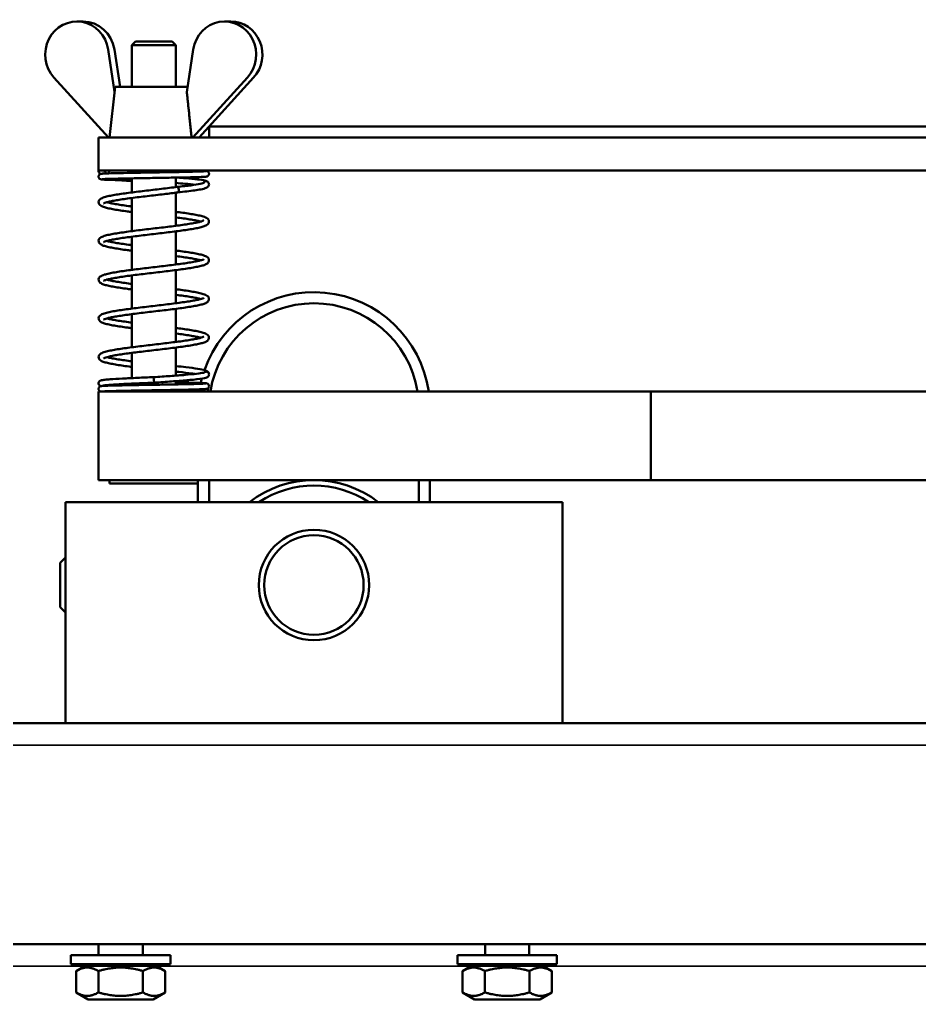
# Model space of a CAD drawing. Header units: millimetres. Extents: x -1328 to 2520, y -765 to 1782.
# Drawn here: x 1997.7 to 2079.2, y 1090.5 to 1179.1 of the extents above; entities that cross this region are included whole.
import ezdxf

# ---------------------------------------------------------------- set-up
doc = ezdxf.new("R2010")
doc.units = ezdxf.units.MM
doc.header["$LTSCALE"] = 6
doc.layers.add('Reference (ISO)', color=7, linetype='Continuous', lineweight=35)
doc.layers.add('Visible (ISO)', color=7, linetype='Continuous', lineweight=50)

msp = doc.modelspace()

# ---------------------------------------------------------------- linework, layer by layer
at = {"layer": 'Reference (ISO)'}
for p, q in [((1891.877, 1113.457), (2311.877, 1113.457)), ((1891.877, 1093.457), (2165.278, 1093.457))]:
    msp.add_line(p, q, dxfattribs=at)
at = {"layer": 'Visible (ISO)'}
for p, q in [((2003.474, 1178.957), (2002.91, 1178.957)), ((2016.28, 1178.957), (2016.844, 1178.957)), ((2008.227, 1177.157), (2007.877, 1176.807)), ((2011.877, 1176.807), (2007.877, 1176.807)), ((2007.877, 1173.057), (2007.877, 1176.807)), ((2008.227, 1177.157), (2011.527, 1177.157)), ((2011.527, 1177.157), (2011.877, 1176.807)), ((2011.877, 1173.057), (2011.877, 1176.807)), ((2006.325, 1172.58), (2005.739, 1176.429)), ((2006.303, 1176.429), (2006.816, 1173.057)), ((2012.864, 1172.574), (2013.451, 1176.429)), ((2000.835, 1173.888), (2005.775, 1168.457)), ((2018.355, 1173.888), (2013.415, 1168.457)), ((2013.979, 1168.457), (2018.918, 1173.888)), ((2006.377, 1173.057), (2005.877, 1168.457)), ((2012.937, 1173.057), (2006.377, 1173.057)), ((2014.877, 1168.457), (2014.877, 1169.444)), ((2014.888, 1169.457), (2160.691, 1169.457)), ((2004.877, 1168.457), (2160.691, 1168.457)), ((2004.877, 1165.457), (2004.877, 1168.457)), ((2004.877, 1165.457), (2160.691, 1165.457)), ((2007.877, 1165.259), (2007.877, 1165.457)), ((2011.877, 1165.329), (2011.877, 1165.457)), ((2007.877, 1163.486), (2007.877, 1164.761)), ((2011.877, 1163.97), (2011.877, 1164.831)), ((2011.877, 1160.467), (2011.877, 1163.466)), ((2007.877, 1159.982), (2007.877, 1162.981)), ((2011.877, 1156.963), (2011.877, 1159.962)), ((2007.877, 1156.478), (2007.877, 1159.478)), ((2011.877, 1153.459), (2011.877, 1156.459)), ((2007.877, 1152.974), (2007.877, 1155.974)), ((2011.877, 1149.955), (2011.877, 1152.955)), ((2007.877, 1149.471), (2007.877, 1152.47)), ((2011.877, 1146.909), (2011.877, 1149.451)), ((2007.877, 1146.683), (2007.877, 1148.966)), ((2009.877, 1146.52), (2009.848, 1146.769)), ((2009.906, 1146.272), (2009.877, 1146.52)), ((2007.877, 1146.045), (2007.877, 1146.184)), ((2011.877, 1146.114), (2011.877, 1146.408)), ((2004.877, 1145.457), (2054.877, 1145.457)), ((2004.877, 1137.457), (2004.877, 1145.457)), ((2007.877, 1145.457), (2007.877, 1145.547)), ((2009.862, 1145.457), (2009.848, 1145.576)), ((2011.877, 1145.611), (2011.877, 1145.617)), ((2054.877, 1145.457), (2120.5, 1145.457)), ((2054.877, 1137.457), (2054.877, 1145.457)), ((2004.877, 1137.457), (2054.877, 1137.457)), ((2005.877, 1137.157), (2005.877, 1137.457)), ((2013.877, 1137.157), (2005.877, 1137.157)), ((2013.877, 1137.157), (2013.877, 1137.457)), ((2013.877, 1137.157), (2013.877, 1135.457)), ((2014.877, 1135.457), (2014.877, 1137.457)), ((2033.877, 1137.457), (2033.877, 1135.457)), ((2034.877, 1135.457), (2034.877, 1137.457)), ((2119.5, 1137.457), (2054.877, 1137.457)), ((2001.877, 1135.457), (2046.877, 1135.457)), ((2001.877, 1115.457), (2001.877, 1135.457)), ((2046.877, 1135.457), (2046.877, 1115.457)), ((2001.386, 1129.966), (2001.877, 1130.457)), ((2001.386, 1125.947), (2001.386, 1129.966)), ((2001.386, 1125.947), (2001.877, 1125.457)), ((1891.877, 1115.457), (2171.956, 1115.457)), ((1891.877, 1095.457), (2165.278, 1095.457)), ((2004.877, 1095.457), (2004.877, 1094.457)), ((2008.877, 1095.457), (2008.877, 1094.457)), ((2039.877, 1095.457), (2039.877, 1094.457)), ((2043.877, 1095.457), (2043.877, 1094.457)), ((2002.377, 1094.457), (2011.377, 1094.457)), ((2002.377, 1093.657), (2002.377, 1094.457)), ((2011.377, 1093.657), (2011.377, 1094.457)), ((2037.377, 1094.457), (2046.377, 1094.457)), ((2037.377, 1093.657), (2037.377, 1094.457)), ((2046.377, 1093.657), (2046.377, 1094.457)), ((2002.377, 1093.657), (2011.377, 1093.657)), ((2003.927, 1093.657), (2002.835, 1093.027)), ((2009.827, 1093.657), (2010.918, 1093.027)), ((2037.377, 1093.657), (2046.377, 1093.657)), ((2038.927, 1093.657), (2037.835, 1093.027)), ((2044.827, 1093.657), (2045.918, 1093.027)), ((2002.835, 1093.027), (2002.835, 1091.087)), ((2004.856, 1093.027), (2004.856, 1091.087)), ((2008.898, 1093.027), (2008.898, 1091.087)), ((2010.918, 1093.027), (2010.918, 1091.087)), ((2037.835, 1093.027), (2037.835, 1091.087)), ((2039.856, 1093.027), (2039.856, 1091.087)), ((2043.898, 1093.027), (2043.898, 1091.087)), ((2045.918, 1093.027), (2045.918, 1091.087)), ((2003.927, 1090.457), (2002.835, 1091.087)), ((2009.827, 1090.457), (2010.918, 1091.087)), ((2038.927, 1090.457), (2037.835, 1091.087)), ((2044.827, 1090.457), (2045.918, 1091.087)), ((2003.927, 1090.457), (2009.827, 1090.457)), ((2038.927, 1090.457), (2044.827, 1090.457))]:
    msp.add_line(p, q, dxfattribs=at)
for radius in [5, 4.5]:
    msp.add_circle((2024.377, 1127.957), radius, dxfattribs=at)
for centre, radius, start, end in [((2024.377, 1143.957), 10.5, 8.21321, 160.85416), ((2024.377, 1143.957), 9.5, 9.08472, 170.91528), ((2024.377, 1143.957), 10.5, 165.21865, 167.42536), ((2024.377, 1127.957), 9.5, 52.13635, 127.86365), ((2024.377, 1127.957), 9, 56.44269, 123.55731)]:
    msp.add_arc(centre, radius, start, end, dxfattribs=at)
for centre, major_axis, ratio, start_param, end_param in [((2002.91, 1175.957), (0, 3), 0.95499, 4.870421, 8.614994), ((2003.474, 1175.957), (0, 3), 0.95499, 4.870421, 6.283185), ((2016.28, 1175.957), (0, 3), 0.95499, 3.951376, 7.69595), ((2016.844, 1175.957), (0, 3), 0.95499, 3.951376, 6.283185), ((2005.638, 1165.46), (0.063, -0.242), 0.886332, 4.499523, 7.613551), ((2005.638, 1164.957), (0.063, -0.242), 0.886332, 6.08948, 6.089706), ((2006.275, 1164.863), (-0.044, -0.246), 0.753203, 0.11513, 1.145568), ((2014.613, 1164.253), (0.21, 0.135), 0.990356, 0.108173, 2.204939), ((2012.02, 1163.737), (-0.033, 0.248), 0.44813, 4.653506, 6.283185), ((2012.02, 1163.737), (0.033, -0.248), 0.44813, 0, 1.511913), ((2014.627, 1147.021), (0.25, 0), 0.993179, 0, 2.381896), ((2005.127, 1146.208), (-0.25, 0), 0.993179, 0, 1.527888), ((2005.127, 1146.208), (0.25, 0), 0.993179, 4.984995, 5.308203)]:
    msp.add_ellipse(centre, major_axis=major_axis, ratio=ratio, start_param=start_param, end_param=end_param, dxfattribs=at)
for points, weights in [([(2013.306, 1168.457), (2013.072, 1170.646), (2012.864, 1172.574)], [1, 1.00211729304, 1.0004735734]), ([(2004.856, 1093.027), (2003.846, 1093.61), (2002.835, 1093.027)], [1, 1.15470053838, 1]), ([(2008.898, 1093.027), (2006.877, 1093.61), (2004.856, 1093.027)], [1, 1.15470053838, 1]), ([(2010.918, 1093.027), (2009.908, 1093.61), (2008.898, 1093.027)], [1, 1.15470053838, 1]), ([(2039.856, 1093.027), (2038.846, 1093.61), (2037.835, 1093.027)], [1, 1.15470053838, 1]), ([(2043.898, 1093.027), (2041.877, 1093.61), (2039.856, 1093.027)], [1, 1.15470053838, 1]), ([(2045.918, 1093.027), (2044.908, 1093.61), (2043.898, 1093.027)], [1, 1.15470053838, 1]), ([(2002.835, 1091.087), (2003.846, 1090.503), (2004.856, 1091.087)], [1, 1.15470053838, 1]), ([(2004.856, 1091.087), (2006.877, 1090.503), (2008.898, 1091.087)], [1, 1.15470053838, 1]), ([(2008.898, 1091.087), (2009.908, 1090.503), (2010.918, 1091.087)], [1, 1.15470053838, 1]), ([(2037.835, 1091.087), (2038.846, 1090.503), (2039.856, 1091.087)], [1, 1.15470053838, 1]), ([(2039.856, 1091.087), (2041.877, 1090.503), (2043.898, 1091.087)], [1, 1.15470053838, 1]), ([(2043.898, 1091.087), (2044.908, 1090.503), (2045.918, 1091.087)], [1, 1.15470053838, 1])]:
    msp.add_rational_spline(points, weights, degree=2, dxfattribs=at)
for points, knots in [([(2005.099, 1165.171), (2005.086, 1165.173), (2005.071, 1165.176), (2005.036, 1165.189), (2005.023, 1165.194), (2004.999, 1165.207), (2004.989, 1165.214), (2004.963, 1165.233), (2004.946, 1165.248), (2004.917, 1165.284), (2004.905, 1165.305), (2004.885, 1165.352), (2004.879, 1165.379), (2004.876, 1165.423), (2004.877, 1165.44), (2004.879, 1165.457)], [2.74540288, 2.74540288, 2.74540288, 2.74540288, 2.76632057, 2.76632057, 2.77491507, 2.77491507, 2.77997475, 2.77997475, 2.78783444, 2.78783444, 2.79567178, 2.79567178, 2.80411314, 2.80411314, 2.80946443, 2.80946443, 2.80946443, 2.80946443]), ([(2006.252, 1164.615), (2005.917, 1164.623), (2005.643, 1164.632), (2005.355, 1164.645), (2005.279, 1164.649), (2005.188, 1164.657), (2005.161, 1164.659), (2005.118, 1164.665), (2005.102, 1164.667), (2005.069, 1164.675), (2005.059, 1164.677), (2005.04, 1164.684), (2005.032, 1164.687), (2005.014, 1164.696), (2005.004, 1164.701), (2004.977, 1164.718), (2004.96, 1164.732), (2004.929, 1164.765), (2004.915, 1164.785), (2004.893, 1164.829), (2004.884, 1164.854), (2004.876, 1164.907), (2004.876, 1164.935), (2004.885, 1164.989), (2004.895, 1165.016), (2004.92, 1165.062), (2004.937, 1165.083), (2004.97, 1165.115), (2004.987, 1165.128), (2005.016, 1165.145), (2005.029, 1165.15), (2005.051, 1165.159), (2005.06, 1165.162), (2005.084, 1165.168), (2005.096, 1165.17), (2005.139, 1165.178), (2005.169, 1165.181), (2005.301, 1165.191), (2005.436, 1165.198), (2005.617, 1165.205)], [0, 0, 0, 0, 0.1549942, 0.1549942, 0.2310399, 0.2310399, 0.272194, 0.272194, 0.3030484, 0.3030484, 0.3135375, 0.3135375, 0.3192652, 0.3192652, 0.324969, 0.324969, 0.3330607, 0.3330607, 0.3407935, 0.3407935, 0.3490294, 0.3490294, 0.3576886, 0.3576886, 0.3663719, 0.3663719, 0.3750014, 0.3750014, 0.3830565, 0.3830565, 0.3907849, 0.3907849, 0.3998897, 0.3998897, 0.4176793, 0.4176793, 0.4709547, 0.4709547, 0.5917925, 0.5917925, 0.5917925, 0.5917925]), ([(2005.658, 1165.212), (2005.43, 1165.203), (2005.267, 1165.194), (2005.199, 1165.186), (2005.192, 1165.185), (2005.192, 1165.185)], [0, 0, 0, 0, 0.151424, 0.151424, 0.1784617, 0.1784617, 0.1784617, 0.1784617]), ([(2005.617, 1165.205), (2005.853, 1165.214), (2006.17, 1165.223), (2006.907, 1165.24), (2007.334, 1165.249), (2008.247, 1165.266), (2008.743, 1165.275), (2009.745, 1165.292), (2010.263, 1165.3), (2011.255, 1165.317), (2011.741, 1165.326), (2012.622, 1165.343), (2013.028, 1165.352), (2013.709, 1165.368), (2013.992, 1165.377), (2014.4, 1165.394), (2014.547, 1165.406), (2014.561, 1165.408), (2014.561, 1165.408), (2014.561, 1165.408)], [0, 0, 0, 0, 0.157182, 0.157182, 0.309897, 0.309897, 0.46167, 0.46167, 0.613196, 0.613196, 0.76458, 0.76458, 0.915814, 0.915814, 1.066749, 1.066749, 1.216695, 1.216695, 1.221469, 1.221469, 1.221469, 1.221469]), ([(2014.133, 1165.457), (2014.369, 1165.448), (2014.521, 1165.44), (2014.629, 1165.427), (2014.641, 1165.425), (2014.665, 1165.42), (2014.676, 1165.418), (2014.703, 1165.41), (2014.717, 1165.406), (2014.746, 1165.391), (2014.758, 1165.384), (2014.787, 1165.364), (2014.803, 1165.349), (2014.833, 1165.314), (2014.846, 1165.293), (2014.866, 1165.247), (2014.873, 1165.22), (2014.878, 1165.167), (2014.876, 1165.138), (2014.863, 1165.085), (2014.852, 1165.059), (2014.824, 1165.015), (2014.806, 1164.996), (2014.773, 1164.967), (2014.757, 1164.957), (2014.73, 1164.942), (2014.718, 1164.937), (2014.696, 1164.929), (2014.687, 1164.927), (2014.661, 1164.92), (2014.648, 1164.918), (2014.597, 1164.91), (2014.556, 1164.907), (2014.415, 1164.897), (2014.301, 1164.892), (2013.919, 1164.877), (2013.594, 1164.868), (2012.846, 1164.85), (2012.42, 1164.841), (2011.508, 1164.824), (2011.011, 1164.815), (2010.01, 1164.798), (2009.492, 1164.79), (2008.5, 1164.773), (2008.013, 1164.764), (2007.132, 1164.747), (2006.726, 1164.739), (2006.098, 1164.723), (2005.851, 1164.716), (2005.658, 1164.708)], [0, 0, 0, 0, 0.156951, 0.156951, 0.178571, 0.178571, 0.194801, 0.194801, 0.206061, 0.206061, 0.212582, 0.212582, 0.220444, 0.220444, 0.228282, 0.228282, 0.236672, 0.236672, 0.245358, 0.245358, 0.254051, 0.254051, 0.262642, 0.262642, 0.270507, 0.270507, 0.278329, 0.278329, 0.288489, 0.288489, 0.310199, 0.310199, 0.375274, 0.375274, 0.473296, 0.473296, 0.634868, 0.634868, 0.787469, 0.787469, 0.939246, 0.939246, 1.090772, 1.090772, 1.242157, 1.242157, 1.393391, 1.393391, 1.52103, 1.52103, 1.52103, 1.52103]), ([(2005.658, 1164.708), (2005.43, 1164.7), (2005.267, 1164.691), (2005.199, 1164.683), (2005.192, 1164.682), (2005.192, 1164.682)], [0, 0, 0, 0, 0.1514414, 0.1514414, 0.178564, 0.178564, 0.178564, 0.178564]), ([(2007.877, 1164.528), (2007.56, 1164.543), (2007.258, 1164.558), (2006.715, 1164.586), (2006.468, 1164.601), (2006.249, 1164.615)], [0.3529058, 0.3529058, 0.3529058, 0.3529058, 0.4571173, 0.4571173, 0.5579018, 0.5579018, 0.5579018, 0.5579018]), ([(2013.646, 1164.186), (2013.377, 1164.216), (2013.053, 1164.247), (2012.439, 1164.298), (2012.165, 1164.319), (2011.877, 1164.341)], [0.2672826, 0.2672826, 0.2672826, 0.2672826, 0.402512, 0.402512, 0.4975427, 0.4975427, 0.4975427, 0.4975427]), ([(2011.988, 1164.833), (2012.26, 1164.813), (2012.52, 1164.792), (2013.167, 1164.738), (2013.529, 1164.703), (2014.115, 1164.634), (2014.343, 1164.599), (2014.555, 1164.547), (2014.601, 1164.534), (2014.688, 1164.501), (2014.731, 1164.484), (2014.783, 1164.437)], [0.0647019, 0.0647019, 0.0647019, 0.0647019, 0.1553051, 0.1553051, 0.308244, 0.308244, 0.4632486, 0.4632486, 0.5133546, 0.5133546, 0.563649, 0.563649, 0.563649, 0.563649]), ([(2011.989, 1163.985), (2012.445, 1164.032), (2012.869, 1164.08), (2013.575, 1164.173), (2013.87, 1164.219), (2014.185, 1164.284), (2014.269, 1164.305), (2014.388, 1164.342), (2014.428, 1164.359), (2014.441, 1164.366), (2014.442, 1164.367), (2014.442, 1164.367)], [0, 0, 0, 0, 0.1540559, 0.1540559, 0.3044243, 0.3044243, 0.3763213, 0.3763213, 0.4416313, 0.4416313, 0.4537165, 0.4537165, 0.4537165, 0.4537165]), ([(2014.808, 1164.41), (2014.828, 1164.385), (2014.847, 1164.354), (2014.87, 1164.288), (2014.876, 1164.255), (2014.877, 1164.167), (2014.86, 1164.112), (2014.813, 1164.031), (2014.785, 1164.003), (2014.715, 1163.944), (2014.673, 1163.922), (2014.501, 1163.845), (2014.342, 1163.805), (2013.813, 1163.7), (2013.378, 1163.639), (2012.613, 1163.549), (2012.339, 1163.519), (2012.052, 1163.489)], [0, 0, 0, 0, 0.0225468, 0.0225468, 0.0404993, 0.0404993, 0.0705985, 0.0705985, 0.1000074, 0.1000074, 0.1478306, 0.1478306, 0.2822401, 0.2822401, 0.4791186, 0.4791186, 0.5761522, 0.5761522, 0.5761522, 0.5761522]), ([(2007.877, 1161.714), (2007.749, 1161.731), (2007.624, 1161.747), (2007.278, 1161.794), (2007.063, 1161.824), (2006.657, 1161.885), (2006.467, 1161.916), (2006.114, 1161.978), (2005.952, 1162.01), (2005.658, 1162.074), (2005.527, 1162.108), (2005.288, 1162.181), (2005.186, 1162.219), (2005.044, 1162.303), (2004.993, 1162.338), (2004.921, 1162.433), (2004.897, 1162.476), (2004.869, 1162.596), (2004.879, 1162.674), (2004.935, 1162.797), (2004.976, 1162.839), (2005.07, 1162.917), (2005.126, 1162.947), (2005.25, 1163.003), (2005.319, 1163.028), (2005.521, 1163.091), (2005.669, 1163.128), (2005.991, 1163.198), (2006.161, 1163.23), (2006.527, 1163.294), (2006.723, 1163.325), (2007.138, 1163.386), (2007.357, 1163.417), (2007.813, 1163.478), (2008.05, 1163.508), (2008.536, 1163.568), (2008.786, 1163.599), (2009.29, 1163.659), (2009.546, 1163.689), (2010.057, 1163.749), (2010.312, 1163.779), (2010.811, 1163.838), (2011.056, 1163.867), (2011.532, 1163.926), (2011.765, 1163.955), (2011.987, 1163.985)], [25.559937, 25.559937, 25.559937, 25.559937, 25.64807, 25.64807, 25.810617, 25.810617, 25.974265, 25.974265, 26.140143, 26.140143, 26.311537, 26.311537, 26.501997, 26.501997, 26.614422, 26.614422, 26.67648, 26.67648, 26.756186, 26.756186, 26.846552, 26.846552, 26.966991, 26.966991, 27.086682, 27.086682, 27.279101, 27.279101, 27.449868, 27.449868, 27.615423, 27.615423, 27.778903, 27.778903, 27.941354, 27.941354, 28.103206, 28.103206, 28.264652, 28.264652, 28.42577, 28.42577, 28.584111, 28.584111, 28.742452, 28.742452, 28.742452, 28.742452]), ([(2005.334, 1162.487), (2005.334, 1162.486), (2005.353, 1162.5), (2005.419, 1162.531), (2005.464, 1162.548), (2005.587, 1162.589), (2005.671, 1162.612), (2005.877, 1162.662), (2006.001, 1162.689), (2006.285, 1162.744), (2006.445, 1162.773), (2006.797, 1162.83), (2006.989, 1162.859), (2007.398, 1162.918), (2007.615, 1162.947), (2008.068, 1163.006), (2008.304, 1163.036), (2008.789, 1163.095), (2009.038, 1163.125), (2009.542, 1163.185), (2009.797, 1163.215), (2010.307, 1163.275), (2010.562, 1163.305), (2011.027, 1163.36), (2011.24, 1163.386), (2011.654, 1163.437), (2011.857, 1163.463), (2012.053, 1163.489)], [26.844243, 26.844243, 26.844243, 26.844243, 26.95929, 26.95929, 27.069521, 27.069521, 27.204089, 27.204089, 27.352407, 27.352407, 27.507094, 27.507094, 27.664731, 27.664731, 27.82385, 27.82385, 27.983798, 27.983798, 28.144264, 28.144264, 28.305104, 28.305104, 28.466263, 28.466263, 28.604357, 28.604357, 28.742452, 28.742452, 28.742452, 28.742452]), ([(2007.877, 1162.218), (2007.833, 1162.224), (2007.79, 1162.23), (2007.523, 1162.265), (2007.308, 1162.295), (2006.903, 1162.353), (2006.714, 1162.383), (2006.366, 1162.441), (2006.208, 1162.47), (2005.927, 1162.526), (2005.805, 1162.554), (2005.676, 1162.587), (2005.653, 1162.594), (2005.63, 1162.6)], [25.574834, 25.574834, 25.574834, 25.574834, 25.6053809, 25.6053809, 25.7652372, 25.7652372, 25.9241953, 25.9241953, 26.0815019, 26.0815019, 26.235396, 26.235396, 26.2718504, 26.2718504, 26.2718504, 26.2718504]), ([(2005.334, 1158.983), (2005.334, 1158.982), (2005.353, 1158.996), (2005.419, 1159.027), (2005.464, 1159.044), (2005.587, 1159.085), (2005.671, 1159.109), (2005.877, 1159.159), (2006.001, 1159.186), (2006.285, 1159.241), (2006.445, 1159.269), (2006.797, 1159.326), (2006.989, 1159.356), (2007.398, 1159.414), (2007.615, 1159.443), (2008.068, 1159.503), (2008.304, 1159.532), (2008.789, 1159.592), (2009.038, 1159.621), (2009.542, 1159.681), (2009.798, 1159.711), (2010.307, 1159.771), (2010.562, 1159.801), (2011.064, 1159.861), (2011.311, 1159.891), (2011.793, 1159.951), (2012.027, 1159.981), (2012.476, 1160.042), (2012.691, 1160.072), (2013.096, 1160.134), (2013.287, 1160.164), (2013.64, 1160.226), (2013.802, 1160.258), (2014.096, 1160.323), (2014.227, 1160.356), (2014.465, 1160.429), (2014.568, 1160.467), (2014.71, 1160.551), (2014.761, 1160.586), (2014.833, 1160.681), (2014.857, 1160.724), (2014.884, 1160.844), (2014.874, 1160.922), (2014.819, 1161.045), (2014.777, 1161.088), (2014.684, 1161.165), (2014.628, 1161.195), (2014.504, 1161.251), (2014.435, 1161.276), (2014.233, 1161.339), (2014.085, 1161.377), (2013.763, 1161.446), (2013.593, 1161.478), (2013.226, 1161.542), (2013.031, 1161.573), (2012.616, 1161.634), (2012.397, 1161.665), (2012.073, 1161.708), (2011.975, 1161.721), (2011.877, 1161.734)], [20.561058, 20.561058, 20.561058, 20.561058, 20.676107, 20.676107, 20.786338, 20.786338, 20.920906, 20.920906, 21.069224, 21.069224, 21.223911, 21.223911, 21.381548, 21.381548, 21.540668, 21.540668, 21.700615, 21.700615, 21.861082, 21.861082, 22.021921, 22.021921, 22.18308, 22.18308, 22.344572, 22.344572, 22.506486, 22.506486, 22.669033, 22.669033, 22.83268, 22.83268, 22.998559, 22.998559, 23.169953, 23.169953, 23.360416, 23.360416, 23.472833, 23.472833, 23.534889, 23.534889, 23.614594, 23.614594, 23.704961, 23.704961, 23.825402, 23.825402, 23.945092, 23.945092, 24.13751, 24.13751, 24.308278, 24.308278, 24.473832, 24.473832, 24.637313, 24.637313, 24.705545, 24.705545, 24.705545, 24.705545]), ([(2007.877, 1158.21), (2007.749, 1158.227), (2007.625, 1158.243), (2007.278, 1158.29), (2007.063, 1158.321), (2006.657, 1158.382), (2006.467, 1158.412), (2006.114, 1158.475), (2005.952, 1158.506), (2005.658, 1158.571), (2005.527, 1158.604), (2005.288, 1158.677), (2005.186, 1158.716), (2005.044, 1158.799), (2004.993, 1158.834), (2004.921, 1158.929), (2004.897, 1158.973), (2004.869, 1159.092), (2004.879, 1159.17), (2004.935, 1159.293), (2004.976, 1159.336), (2005.07, 1159.413), (2005.126, 1159.443), (2005.25, 1159.499), (2005.319, 1159.524), (2005.521, 1159.587), (2005.669, 1159.625), (2005.991, 1159.694), (2006.161, 1159.726), (2006.527, 1159.79), (2006.723, 1159.821), (2007.138, 1159.883), (2007.357, 1159.913), (2007.813, 1159.974), (2008.05, 1160.004), (2008.536, 1160.065), (2008.785, 1160.095), (2009.29, 1160.155), (2009.546, 1160.185), (2010.057, 1160.245), (2010.312, 1160.275), (2010.815, 1160.335), (2011.063, 1160.364), (2011.546, 1160.424), (2011.781, 1160.454), (2012.231, 1160.513), (2012.446, 1160.543), (2012.85, 1160.602), (2013.04, 1160.631), (2013.388, 1160.689), (2013.546, 1160.718), (2013.826, 1160.774), (2013.949, 1160.802), (2014.151, 1160.855), (2014.233, 1160.88), (2014.349, 1160.923), (2014.388, 1160.942), (2014.415, 1160.958), (2014.419, 1160.961), (2014.419, 1160.961)], [19.276752, 19.276752, 19.276752, 19.276752, 19.364837, 19.364837, 19.527384, 19.527384, 19.691031, 19.691031, 19.856908, 19.856908, 20.028299, 20.028299, 20.218749, 20.218749, 20.331217, 20.331217, 20.393288, 20.393288, 20.472995, 20.472995, 20.563359, 20.563359, 20.683785, 20.683785, 20.803481, 20.803481, 20.995903, 20.995903, 21.166671, 21.166671, 21.332226, 21.332226, 21.495707, 21.495707, 21.658158, 21.658158, 21.82001, 21.82001, 21.981456, 21.981456, 22.142573, 22.142573, 22.303368, 22.303368, 22.463775, 22.463775, 22.623632, 22.623632, 22.78259, 22.78259, 22.939897, 22.939897, 23.093791, 23.093791, 23.239793, 23.239793, 23.366593, 23.366593, 23.421239, 23.421239, 23.421239, 23.421239]), ([(2014.123, 1160.848), (2014.081, 1160.86), (2014.035, 1160.872), (2013.877, 1160.911), (2013.753, 1160.937), (2013.469, 1160.993), (2013.308, 1161.021), (2012.956, 1161.078), (2012.764, 1161.107), (2012.356, 1161.166), (2012.139, 1161.195), (2011.901, 1161.226), (2011.889, 1161.228), (2011.877, 1161.229)], [23.9936313, 23.9936313, 23.9936313, 23.9936313, 24.0624915, 24.0624915, 24.2108091, 24.2108091, 24.3654962, 24.3654962, 24.5231326, 24.5231326, 24.6822524, 24.6822524, 24.6906487, 24.6906487, 24.6906487, 24.6906487]), ([(2007.877, 1158.715), (2007.833, 1158.72), (2007.79, 1158.726), (2007.523, 1158.761), (2007.308, 1158.791), (2006.903, 1158.85), (2006.714, 1158.879), (2006.366, 1158.937), (2006.208, 1158.966), (2005.927, 1159.022), (2005.805, 1159.05), (2005.676, 1159.083), (2005.653, 1159.09), (2005.63, 1159.096)], [19.2916487, 19.2916487, 19.2916487, 19.2916487, 19.3222023, 19.3222023, 19.4820586, 19.4820586, 19.6410166, 19.6410166, 19.7983231, 19.7983231, 19.952217, 19.952217, 19.9886651, 19.9886651, 19.9886651, 19.9886651]), ([(2005.334, 1155.479), (2005.334, 1155.479), (2005.353, 1155.493), (2005.419, 1155.523), (2005.464, 1155.541), (2005.587, 1155.581), (2005.671, 1155.605), (2005.877, 1155.655), (2006.001, 1155.682), (2006.285, 1155.737), (2006.446, 1155.765), (2006.798, 1155.823), (2006.989, 1155.852), (2007.398, 1155.91), (2007.615, 1155.94), (2008.068, 1155.999), (2008.304, 1156.029), (2008.79, 1156.088), (2009.039, 1156.118), (2009.543, 1156.177), (2009.798, 1156.207), (2010.307, 1156.267), (2010.562, 1156.297), (2011.064, 1156.357), (2011.311, 1156.387), (2011.793, 1156.448), (2012.027, 1156.478), (2012.476, 1156.538), (2012.691, 1156.569), (2013.097, 1156.63), (2013.287, 1156.661), (2013.64, 1156.723), (2013.802, 1156.754), (2014.096, 1156.819), (2014.227, 1156.852), (2014.466, 1156.925), (2014.568, 1156.964), (2014.71, 1157.047), (2014.761, 1157.082), (2014.833, 1157.177), (2014.857, 1157.221), (2014.884, 1157.34), (2014.874, 1157.418), (2014.819, 1157.541), (2014.777, 1157.584), (2014.684, 1157.661), (2014.628, 1157.691), (2014.504, 1157.747), (2014.435, 1157.772), (2014.233, 1157.836), (2014.085, 1157.873), (2013.763, 1157.942), (2013.593, 1157.975), (2013.226, 1158.038), (2013.03, 1158.069), (2012.616, 1158.131), (2012.397, 1158.161), (2012.073, 1158.204), (2011.975, 1158.217), (2011.877, 1158.23)], [14.277872, 14.277872, 14.277872, 14.277872, 14.392938, 14.392938, 14.503174, 14.503174, 14.637746, 14.637746, 14.786066, 14.786066, 14.940754, 14.940754, 15.098391, 15.098391, 15.257511, 15.257511, 15.417459, 15.417459, 15.577925, 15.577925, 15.738765, 15.738765, 15.899923, 15.899923, 16.061415, 16.061415, 16.223329, 16.223329, 16.385876, 16.385876, 16.549524, 16.549524, 16.715403, 16.715403, 16.886799, 16.886799, 17.077268, 17.077268, 17.18966, 17.18966, 17.251708, 17.251708, 17.331412, 17.331412, 17.42178, 17.42178, 17.542229, 17.542229, 17.661917, 17.661917, 17.854332, 17.854332, 18.025099, 18.025099, 18.190653, 18.190653, 18.354134, 18.354134, 18.42236, 18.42236, 18.42236, 18.42236]), ([(2007.877, 1154.707), (2007.75, 1154.723), (2007.626, 1154.739), (2007.28, 1154.786), (2007.065, 1154.816), (2006.659, 1154.878), (2006.469, 1154.908), (2006.116, 1154.97), (2005.954, 1155.002), (2005.659, 1155.067), (2005.528, 1155.1), (2005.289, 1155.173), (2005.187, 1155.211), (2005.044, 1155.295), (2004.993, 1155.33), (2004.921, 1155.425), (2004.897, 1155.469), (2004.869, 1155.588), (2004.879, 1155.666), (2004.934, 1155.789), (2004.976, 1155.832), (2005.07, 1155.909), (2005.125, 1155.939), (2005.25, 1155.995), (2005.318, 1156.02), (2005.521, 1156.084), (2005.668, 1156.121), (2005.991, 1156.19), (2006.16, 1156.223), (2006.527, 1156.286), (2006.723, 1156.317), (2007.138, 1156.379), (2007.356, 1156.409), (2007.812, 1156.47), (2008.049, 1156.5), (2008.536, 1156.561), (2008.785, 1156.591), (2009.29, 1156.651), (2009.545, 1156.681), (2010.056, 1156.741), (2010.311, 1156.771), (2010.815, 1156.831), (2011.063, 1156.861), (2011.546, 1156.92), (2011.781, 1156.95), (2012.23, 1157.009), (2012.446, 1157.039), (2012.85, 1157.098), (2013.039, 1157.127), (2013.387, 1157.185), (2013.546, 1157.214), (2013.826, 1157.27), (2013.949, 1157.298), (2014.151, 1157.351), (2014.233, 1157.376), (2014.349, 1157.419), (2014.388, 1157.438), (2014.415, 1157.454), (2014.419, 1157.458), (2014.419, 1157.458)], [12.993567, 12.993567, 12.993567, 12.993567, 13.081167, 13.081167, 13.243711, 13.243711, 13.407354, 13.407354, 13.573221, 13.573221, 13.744585, 13.744585, 13.934923, 13.934923, 14.047824, 14.047824, 14.110033, 14.110033, 14.189758, 14.189758, 14.280091, 14.280091, 14.400387, 14.400387, 14.520132, 14.520132, 14.712592, 14.712592, 14.883366, 14.883366, 15.048923, 15.048923, 15.212405, 15.212405, 15.374856, 15.374856, 15.536709, 15.536709, 15.698155, 15.698155, 15.859273, 15.859273, 16.020068, 16.020068, 16.180475, 16.180475, 16.340332, 16.340332, 16.499291, 16.499291, 16.6566, 16.6566, 16.810498, 16.810498, 16.956508, 16.956508, 17.083328, 17.083328, 17.138054, 17.138054, 17.138054, 17.138054]), ([(2014.123, 1157.344), (2014.081, 1157.356), (2014.035, 1157.368), (2013.877, 1157.407), (2013.753, 1157.434), (2013.469, 1157.489), (2013.308, 1157.517), (2012.956, 1157.575), (2012.764, 1157.604), (2012.356, 1157.662), (2012.139, 1157.692), (2011.901, 1157.723), (2011.889, 1157.724), (2011.877, 1157.726)], [17.710446, 17.710446, 17.710446, 17.710446, 17.7792641, 17.7792641, 17.927579, 17.927579, 18.0822649, 18.0822649, 18.2399007, 18.2399007, 18.3990202, 18.3990202, 18.4074634, 18.4074634, 18.4074634, 18.4074634]), ([(2007.877, 1155.211), (2007.833, 1155.217), (2007.79, 1155.222), (2007.522, 1155.258), (2007.307, 1155.287), (2006.903, 1155.346), (2006.713, 1155.375), (2006.366, 1155.433), (2006.207, 1155.462), (2005.927, 1155.519), (2005.805, 1155.546), (2005.676, 1155.58), (2005.653, 1155.586), (2005.63, 1155.592)], [13.0084634, 13.0084634, 13.0084634, 13.0084634, 13.0390862, 13.0390862, 13.1989422, 13.1989422, 13.3578997, 13.3578997, 13.5152052, 13.5152052, 13.669097, 13.669097, 13.7054798, 13.7054798, 13.7054798, 13.7054798]), ([(2005.334, 1151.975), (2005.334, 1151.975), (2005.353, 1151.989), (2005.419, 1152.019), (2005.464, 1152.037), (2005.588, 1152.078), (2005.672, 1152.101), (2005.877, 1152.151), (2006.002, 1152.178), (2006.286, 1152.233), (2006.446, 1152.262), (2006.799, 1152.319), (2006.99, 1152.348), (2007.399, 1152.407), (2007.616, 1152.436), (2008.07, 1152.495), (2008.306, 1152.525), (2008.791, 1152.584), (2009.04, 1152.614), (2009.544, 1152.674), (2009.799, 1152.704), (2010.309, 1152.764), (2010.563, 1152.794), (2011.065, 1152.854), (2011.313, 1152.884), (2011.794, 1152.944), (2012.028, 1152.974), (2012.477, 1153.035), (2012.692, 1153.065), (2013.098, 1153.126), (2013.288, 1153.157), (2013.641, 1153.219), (2013.803, 1153.251), (2014.097, 1153.315), (2014.228, 1153.348), (2014.466, 1153.422), (2014.568, 1153.46), (2014.71, 1153.544), (2014.761, 1153.579), (2014.833, 1153.674), (2014.857, 1153.717), (2014.884, 1153.837), (2014.874, 1153.914), (2014.819, 1154.038), (2014.777, 1154.08), (2014.684, 1154.157), (2014.628, 1154.187), (2014.503, 1154.243), (2014.435, 1154.268), (2014.232, 1154.332), (2014.085, 1154.369), (2013.762, 1154.439), (2013.593, 1154.471), (2013.226, 1154.534), (2013.03, 1154.565), (2012.615, 1154.627), (2012.396, 1154.658), (2012.072, 1154.701), (2011.975, 1154.713), (2011.877, 1154.726)], [7.994687, 7.994687, 7.994687, 7.994687, 8.109931, 8.109931, 8.22022, 8.22022, 8.354827, 8.354827, 8.503164, 8.503164, 8.657859, 8.657859, 8.8155, 8.8155, 8.974622, 8.974622, 9.134571, 9.134571, 9.295038, 9.295038, 9.455878, 9.455878, 9.617038, 9.617038, 9.778531, 9.778531, 9.940445, 9.940445, 10.102994, 10.102994, 10.266645, 10.266645, 10.432529, 10.432529, 10.603942, 10.603942, 10.794481, 10.794481, 10.906598, 10.906598, 10.968565, 10.968565, 11.048258, 11.048258, 11.138645, 11.138645, 11.259172, 11.259172, 11.37883, 11.37883, 11.571223, 11.571223, 11.741986, 11.741986, 11.907539, 11.907539, 12.071019, 12.071019, 12.139175, 12.139175, 12.139175, 12.139175]), ([(2007.877, 1151.203), (2007.756, 1151.218), (2007.638, 1151.234), (2007.297, 1151.28), (2007.082, 1151.31), (2006.675, 1151.371), (2006.484, 1151.402), (2006.129, 1151.464), (2005.966, 1151.496), (2005.67, 1151.56), (2005.538, 1151.593), (2005.298, 1151.666), (2005.195, 1151.704), (2005.05, 1151.787), (2004.998, 1151.822), (2004.923, 1151.918), (2004.898, 1151.962), (2004.869, 1152.082), (2004.879, 1152.161), (2004.934, 1152.284), (2004.975, 1152.327), (2005.068, 1152.404), (2005.123, 1152.434), (2005.246, 1152.49), (2005.315, 1152.515), (2005.517, 1152.579), (2005.665, 1152.616), (2005.987, 1152.686), (2006.156, 1152.718), (2006.523, 1152.782), (2006.718, 1152.813), (2007.133, 1152.874), (2007.351, 1152.905), (2007.807, 1152.966), (2008.044, 1152.996), (2008.53, 1153.056), (2008.779, 1153.087), (2009.284, 1153.147), (2009.54, 1153.177), (2010.051, 1153.237), (2010.306, 1153.267), (2010.809, 1153.326), (2011.058, 1153.356), (2011.541, 1153.416), (2011.776, 1153.446), (2012.226, 1153.505), (2012.441, 1153.534), (2012.846, 1153.593), (2013.035, 1153.623), (2013.384, 1153.681), (2013.542, 1153.709), (2013.823, 1153.766), (2013.946, 1153.794), (2014.149, 1153.846), (2014.232, 1153.872), (2014.348, 1153.915), (2014.388, 1153.934), (2014.415, 1153.95), (2014.419, 1153.954), (2014.419, 1153.954)], [6.710381, 6.710381, 6.710381, 6.710381, 6.793616, 6.793616, 6.956138, 6.956138, 7.119741, 7.119741, 7.285522, 7.285522, 7.456649, 7.456649, 7.646007, 7.646007, 7.76241, 7.76241, 7.826127, 7.826127, 7.906043, 7.906043, 7.996066, 7.996066, 8.115046, 8.115046, 8.235278, 8.235278, 8.428126, 8.428126, 8.598964, 8.598964, 8.764543, 8.764543, 8.928035, 8.928035, 9.090492, 9.090492, 9.252348, 9.252348, 9.413796, 9.413796, 9.574917, 9.574917, 9.735714, 9.735714, 9.896125, 9.896125, 10.055987, 10.055987, 10.214954, 10.214954, 10.372279, 10.372279, 10.526213, 10.526213, 10.672309, 10.672309, 10.799335, 10.799335, 10.854869, 10.854869, 10.854869, 10.854869]), ([(2014.123, 1153.841), (2014.081, 1153.852), (2014.035, 1153.864), (2013.878, 1153.903), (2013.754, 1153.93), (2013.47, 1153.985), (2013.31, 1154.013), (2012.958, 1154.071), (2012.766, 1154.1), (2012.358, 1154.158), (2012.141, 1154.188), (2011.902, 1154.219), (2011.89, 1154.22), (2011.877, 1154.222)], [11.4272613, 11.4272613, 11.4272613, 11.4272613, 11.4956507, 11.4956507, 11.6439379, 11.6439379, 11.7986113, 11.7986113, 11.9562411, 11.9562411, 12.1153574, 12.1153574, 12.1242781, 12.1242781, 12.1242781, 12.1242781]), ([(2007.877, 1151.707), (2007.832, 1151.713), (2007.788, 1151.719), (2007.519, 1151.754), (2007.304, 1151.784), (2006.9, 1151.843), (2006.711, 1151.872), (2006.364, 1151.93), (2006.205, 1151.959), (2005.925, 1152.015), (2005.803, 1152.043), (2005.675, 1152.076), (2005.652, 1152.082), (2005.63, 1152.089)], [6.7252781, 6.7252781, 6.7252781, 6.7252781, 6.7566268, 6.7566268, 6.9164797, 6.9164797, 7.0754319, 7.0754319, 7.232727, 7.232727, 7.3865963, 7.3865963, 7.4222951, 7.4222951, 7.4222951, 7.4222951]), ([(2005.334, 1148.472), (2005.334, 1148.471), (2005.354, 1148.486), (2005.421, 1148.517), (2005.467, 1148.534), (2005.593, 1148.575), (2005.678, 1148.599), (2005.885, 1148.649), (2006.01, 1148.676), (2006.296, 1148.732), (2006.458, 1148.76), (2006.811, 1148.817), (2007.004, 1148.846), (2007.413, 1148.905), (2007.631, 1148.934), (2008.085, 1148.994), (2008.322, 1149.023), (2008.807, 1149.083), (2009.057, 1149.112), (2009.561, 1149.172), (2009.816, 1149.202), (2010.326, 1149.262), (2010.58, 1149.292), (2011.082, 1149.352), (2011.329, 1149.382), (2011.81, 1149.442), (2012.044, 1149.472), (2012.492, 1149.533), (2012.706, 1149.563), (2013.111, 1149.625), (2013.3, 1149.655), (2013.652, 1149.717), (2013.813, 1149.749), (2014.106, 1149.814), (2014.236, 1149.847), (2014.474, 1149.921), (2014.575, 1149.959), (2014.715, 1150.044), (2014.764, 1150.079), (2014.834, 1150.172), (2014.857, 1150.215), (2014.884, 1150.334), (2014.874, 1150.412), (2014.818, 1150.535), (2014.777, 1150.577), (2014.682, 1150.654), (2014.626, 1150.684), (2014.501, 1150.74), (2014.433, 1150.765), (2014.23, 1150.829), (2014.083, 1150.866), (2013.76, 1150.935), (2013.59, 1150.968), (2013.223, 1151.031), (2013.027, 1151.062), (2012.612, 1151.124), (2012.393, 1151.154), (2012.07, 1151.197), (2011.974, 1151.21), (2011.877, 1151.222)], [1.711502, 1.711502, 1.711502, 1.711502, 1.828879, 1.828879, 1.939802, 1.939802, 2.074829, 2.074829, 2.223369, 2.223369, 2.378157, 2.378157, 2.535842, 2.535842, 2.694988, 2.694988, 2.854951, 2.854951, 3.015427, 3.015427, 3.176275, 3.176275, 3.337441, 3.337441, 3.498942, 3.498942, 3.660868, 3.660868, 3.823434, 3.823434, 3.987119, 3.987119, 4.153077, 4.153077, 4.324693, 4.324693, 4.516085, 4.516085, 4.624673, 4.624673, 4.68582, 4.68582, 4.7654, 4.7654, 4.855982, 4.855982, 4.977336, 4.977336, 5.096679, 5.096679, 5.288835, 5.288835, 5.459559, 5.459559, 5.625098, 5.625098, 5.788572, 5.788572, 5.855989, 5.855989, 5.855989, 5.855989]), ([(2007.877, 1147.699), (2007.794, 1147.71), (2007.713, 1147.721), (2007.404, 1147.762), (2007.185, 1147.792), (2006.77, 1147.853), (2006.575, 1147.883), (2006.211, 1147.945), (2006.044, 1147.977), (2005.738, 1148.041), (2005.601, 1148.073), (2005.353, 1148.144), (2005.246, 1148.181), (2005.092, 1148.256), (2005.037, 1148.289), (2004.945, 1148.38), (2004.906, 1148.432), (2004.87, 1148.571), (2004.877, 1148.651), (2004.93, 1148.776), (2004.971, 1148.819), (2005.111, 1148.938), (2005.221, 1148.98), (2005.487, 1149.067), (2005.634, 1149.105), (2005.955, 1149.176), (2006.123, 1149.208), (2006.486, 1149.272), (2006.68, 1149.303), (2007.091, 1149.365), (2007.309, 1149.395), (2007.762, 1149.456), (2007.998, 1149.486), (2008.482, 1149.547), (2008.731, 1149.577), (2009.235, 1149.637), (2009.49, 1149.667), (2010.001, 1149.727), (2010.257, 1149.757), (2010.761, 1149.817), (2011.01, 1149.847), (2011.495, 1149.906), (2011.731, 1149.936), (2012.183, 1149.995), (2012.4, 1150.025), (2012.808, 1150.084), (2013, 1150.113), (2013.352, 1150.171), (2013.513, 1150.2), (2013.798, 1150.257), (2013.923, 1150.285), (2014.132, 1150.338), (2014.217, 1150.363), (2014.34, 1150.407), (2014.382, 1150.427), (2014.414, 1150.446), (2014.419, 1150.45), (2014.419, 1150.45)], [0.427196, 0.427196, 0.427196, 0.427196, 0.484344, 0.484344, 0.646745, 0.646745, 0.810125, 0.810125, 0.975428, 0.975428, 1.14528, 1.14528, 1.32962, 1.32962, 1.453019, 1.453019, 1.539857, 1.539857, 1.620657, 1.620657, 1.709433, 1.709433, 1.936885, 1.936885, 2.133564, 2.133564, 2.304992, 2.304992, 2.470773, 2.470773, 2.634357, 2.634357, 2.796864, 2.796864, 2.958752, 2.958752, 3.120223, 3.120223, 3.281364, 3.281364, 3.442183, 3.442183, 3.602622, 3.602622, 3.762527, 3.762527, 3.921568, 3.921568, 4.079036, 4.079036, 4.233279, 4.233279, 4.380117, 4.380117, 4.508909, 4.508909, 4.571684, 4.571684, 4.571684, 4.571684]), ([(2014.123, 1150.337), (2014.084, 1150.348), (2014.04, 1150.359), (2013.888, 1150.397), (2013.764, 1150.424), (2013.483, 1150.479), (2013.323, 1150.507), (2012.973, 1150.564), (2012.782, 1150.594), (2012.375, 1150.652), (2012.159, 1150.681), (2011.914, 1150.713), (2011.896, 1150.716), (2011.877, 1150.718)], [5.1440796, 5.1440796, 5.1440796, 5.1440796, 5.2086191, 5.2086191, 5.3566544, 5.3566544, 5.5112136, 5.5112136, 5.6687885, 5.6687885, 5.8278756, 5.8278756, 5.8410927, 5.8410927, 5.8410927, 5.8410927]), ([(2007.877, 1148.203), (2007.82, 1148.211), (2007.763, 1148.218), (2007.483, 1148.255), (2007.27, 1148.285), (2006.868, 1148.344), (2006.681, 1148.373), (2006.337, 1148.431), (2006.18, 1148.46), (2005.904, 1148.516), (2005.784, 1148.544), (2005.665, 1148.575), (2005.647, 1148.58), (2005.63, 1148.585)], [0.4420929, 0.4420929, 0.4420929, 0.4420929, 0.4822527, 0.4822527, 0.6420674, 0.6420674, 0.8009536, 0.8009536, 0.9581204, 0.9581204, 1.1117095, 1.1117095, 1.1391173, 1.1391173, 1.1391173, 1.1391173]), ([(2011.877, 1147.77), (2012.195, 1147.737), (2012.499, 1147.705), (2013.185, 1147.626), (2013.548, 1147.578), (2014.138, 1147.481), (2014.366, 1147.433), (2014.604, 1147.352), (2014.664, 1147.328), (2014.757, 1147.264), (2014.79, 1147.237), (2014.851, 1147.152), (2014.877, 1147.088), (2014.877, 1147.021)], [0.2032997, 0.2032997, 0.2032997, 0.2032997, 0.308249, 0.308249, 0.4622992, 0.4622992, 0.619026, 0.619026, 0.6867819, 0.6867819, 0.7214785, 0.7214785, 0.7580029, 0.7580029, 0.7580029, 0.7580029]), ([(2004.877, 1146.208), (2004.877, 1146.243), (2004.884, 1146.278), (2004.91, 1146.337), (2004.926, 1146.362), (2004.961, 1146.401), (2004.979, 1146.415), (2005.015, 1146.439), (2005.032, 1146.448), (2005.079, 1146.469), (2005.105, 1146.476), (2005.213, 1146.503), (2005.312, 1146.517), (2005.579, 1146.547), (2005.742, 1146.561), (2006.236, 1146.598), (2006.618, 1146.621), (2007.46, 1146.664), (2007.927, 1146.686), (2008.874, 1146.728), (2009.364, 1146.748), (2009.848, 1146.769)], [0, 0, 0, 0, 0.0133315, 0.0133315, 0.0259497, 0.0259497, 0.039249, 0.039249, 0.0566173, 0.0566173, 0.0914019, 0.0914019, 0.1958942, 0.1958942, 0.2973976, 0.2973976, 0.4577255, 0.4577255, 0.611091, 0.611091, 0.7564588, 0.7564588, 0.7564588, 0.7564588]), ([(2009.848, 1146.769), (2010.362, 1146.803), (2010.884, 1146.838), (2011.85, 1146.906), (2012.308, 1146.941), (2013.111, 1147.008), (2013.467, 1147.042), (2014.03, 1147.108), (2014.249, 1147.143), (2014.427, 1147.184), (2014.464, 1147.198), (2014.472, 1147.201), (2014.472, 1147.201), (2014.472, 1147.201)], [0, 0, 0, 0, 0.1547402, 0.1547402, 0.3064081, 0.3064081, 0.4574247, 0.4574247, 0.6065858, 0.6065858, 0.6720105, 0.6720105, 0.678144, 0.678144, 0.678144, 0.678144]), ([(2014.877, 1147.021), (2014.877, 1147.016), (2014.877, 1147.012), (2014.876, 1146.994), (2014.874, 1146.981), (2014.864, 1146.929), (2014.847, 1146.894), (2014.808, 1146.836), (2014.786, 1146.814), (2014.735, 1146.774), (2014.708, 1146.76), (2014.615, 1146.717), (2014.548, 1146.699), (2014.241, 1146.631), (2013.897, 1146.586), (2013.088, 1146.504), (2012.652, 1146.467), (2011.727, 1146.397), (2011.233, 1146.362), (2010.458, 1146.309), (2010.182, 1146.29), (2009.906, 1146.272)], [0, 0, 0, 0, 0.0020666, 0.0020666, 0.0082726, 0.0082726, 0.0270461, 0.0270461, 0.0479687, 0.0479687, 0.0782427, 0.0782427, 0.1552597, 0.1552597, 0.3564443, 0.3564443, 0.5194273, 0.5194273, 0.6730937, 0.6730937, 0.7559595, 0.7559595, 0.7559595, 0.7559595]), ([(2013.612, 1147.06), (2013.511, 1147.075), (2013.403, 1147.09), (2012.957, 1147.15), (2012.564, 1147.195), (2012.054, 1147.249), (2011.966, 1147.258), (2011.877, 1147.267)], [0.3102646, 0.3102646, 0.3102646, 0.3102646, 0.3606161, 0.3606161, 0.5065283, 0.5065283, 0.5362074, 0.5362074, 0.5362074, 0.5362074]), ([(2005.083, 1145.457), (2005.069, 1145.46), (2005.051, 1145.463), (2005.003, 1145.487), (2004.986, 1145.497), (2004.953, 1145.524), (2004.938, 1145.54), (2004.911, 1145.577), (2004.899, 1145.599), (2004.882, 1145.647), (2004.877, 1145.674), (2004.876, 1145.729), (2004.881, 1145.757), (2004.898, 1145.809), (2004.911, 1145.833), (2004.941, 1145.874), (2004.959, 1145.892), (2004.992, 1145.916), (2005.006, 1145.925), (2005.031, 1145.937), (2005.041, 1145.941), (2005.063, 1145.948), (2005.073, 1145.951), (2005.101, 1145.957), (2005.115, 1145.959), (2005.177, 1145.968), (2005.233, 1145.972), (2005.412, 1145.983), (2005.549, 1145.988), (2005.977, 1146.003), (2006.317, 1146.012), (2007.091, 1146.03), (2007.53, 1146.038), (2008.462, 1146.056), (2008.965, 1146.064), (2009.972, 1146.081), (2010.488, 1146.09), (2011.47, 1146.107), (2011.947, 1146.116), (2012.804, 1146.133), (2013.194, 1146.141), (2013.838, 1146.158), (2014.101, 1146.167), (2014.372, 1146.179), (2014.443, 1146.183), (2014.526, 1146.19), (2014.55, 1146.192), (2014.56, 1146.194), (2014.561, 1146.194), (2014.561, 1146.194)], [0, 0, 0, 0, 0.020091, 0.020091, 0.028759, 0.028759, 0.036234, 0.036234, 0.04398, 0.04398, 0.052518, 0.052518, 0.06121, 0.06121, 0.069898, 0.069898, 0.078398, 0.078398, 0.085995, 0.085995, 0.093569, 0.093569, 0.104965, 0.104965, 0.131019, 0.131019, 0.209216, 0.209216, 0.313113, 0.313113, 0.471626, 0.471626, 0.62399, 0.62399, 0.775715, 0.775715, 0.927216, 0.927216, 1.078581, 1.078581, 1.229786, 1.229786, 1.380642, 1.380642, 1.454466, 1.454466, 1.503598, 1.503598, 1.513685, 1.513685, 1.513685, 1.513685]), ([(2005.097, 1145.956), (2005.09, 1145.958), (2005.082, 1145.96), (2005.065, 1145.964), (2005.057, 1145.966), (2005.033, 1145.975), (2005.016, 1145.982), (2004.987, 1146), (2004.978, 1146.007), (2004.953, 1146.027), (2004.937, 1146.044), (2004.91, 1146.081), (2004.898, 1146.103), (2004.882, 1146.152), (2004.877, 1146.18), (2004.877, 1146.208)], [0.70109508, 0.70109508, 0.70109508, 0.70109508, 0.71212567, 0.71212567, 0.72109776, 0.72109776, 0.73166783, 0.73166783, 0.73630112, 0.73630112, 0.74399849, 0.74399849, 0.75172849, 0.75172849, 0.76043498, 0.76043498, 0.76043498, 0.76043498]), ([(2011.877, 1146.297), (2012.189, 1146.291), (2012.487, 1146.285), (2013.162, 1146.271), (2013.519, 1146.262), (2014.093, 1146.245), (2014.314, 1146.236), (2014.524, 1146.223), (2014.574, 1146.219), (2014.636, 1146.212), (2014.653, 1146.21), (2014.69, 1146.2), (2014.698, 1146.197), (2014.721, 1146.189), (2014.738, 1146.182), (2014.766, 1146.165), (2014.775, 1146.158), (2014.8, 1146.138), (2014.816, 1146.121), (2014.843, 1146.084), (2014.855, 1146.062), (2014.872, 1146.014), (2014.876, 1145.987), (2014.877, 1145.932), (2014.873, 1145.904), (2014.855, 1145.852), (2014.842, 1145.828), (2014.812, 1145.787), (2014.794, 1145.769), (2014.761, 1145.745), (2014.746, 1145.736), (2014.721, 1145.724), (2014.711, 1145.721), (2014.69, 1145.713), (2014.68, 1145.711), (2014.651, 1145.704), (2014.636, 1145.702), (2014.572, 1145.693), (2014.512, 1145.689), (2014.328, 1145.679), (2014.192, 1145.673), (2013.767, 1145.658), (2013.426, 1145.649), (2012.65, 1145.632), (2012.21, 1145.623), (2011.278, 1145.606), (2010.774, 1145.597), (2009.767, 1145.58), (2009.251, 1145.572), (2008.27, 1145.555), (2007.793, 1145.546), (2006.938, 1145.529), (2006.549, 1145.52), (2005.907, 1145.503), (2005.646, 1145.495), (2005.377, 1145.482), (2005.306, 1145.478), (2005.22, 1145.471), (2005.192, 1145.468), (2005.192, 1145.468)], [0.202677, 0.202677, 0.202677, 0.202677, 0.305456, 0.305456, 0.45712, 0.45712, 0.609279, 0.609279, 0.678227, 0.678227, 0.712654, 0.712654, 0.721253, 0.721253, 0.731483, 0.731483, 0.736136, 0.736136, 0.743833, 0.743833, 0.751563, 0.751563, 0.760109, 0.760109, 0.768801, 0.768801, 0.777489, 0.777489, 0.785983, 0.785983, 0.793688, 0.793688, 0.801341, 0.801341, 0.81297, 0.81297, 0.840037, 0.840037, 0.921299, 0.921299, 1.022373, 1.022373, 1.180601, 1.180601, 1.332956, 1.332956, 1.484677, 1.484677, 1.636178, 1.636178, 1.787542, 1.787542, 1.938744, 1.938744, 2.089594, 2.089594, 2.163397, 2.163397, 2.22099, 2.22099, 2.22099, 2.22099]), ([(2009.906, 1146.272), (2009.392, 1146.25), (2008.871, 1146.229), (2007.906, 1146.186), (2007.448, 1146.165), (2006.642, 1146.122), (2006.284, 1146.101), (2005.715, 1146.059), (2005.494, 1146.038), (2005.305, 1146.01), (2005.263, 1146.002), (2005.245, 1145.997), (2005.244, 1145.996), (2005.244, 1145.996)], [0, 0, 0, 0, 0.1543168, 0.1543168, 0.3056739, 0.3056739, 0.4566608, 0.4566608, 0.6064766, 0.6064766, 0.6718063, 0.6718063, 0.6851774, 0.6851774, 0.6851774, 0.6851774]), ([(2009.848, 1145.576), (2010.361, 1145.584), (2010.882, 1145.593), (2011.848, 1145.61), (2012.306, 1145.619), (2013.114, 1145.636), (2013.473, 1145.645), (2014.048, 1145.661), (2014.272, 1145.67), (2014.472, 1145.682), (2014.518, 1145.685), (2014.554, 1145.689), (2014.561, 1145.691), (2014.561, 1145.691)], [0, 0, 0, 0, 0.1540876, 0.1540876, 0.3053229, 0.3053229, 0.4564686, 0.4564686, 0.6071375, 0.6071375, 0.6721445, 0.6721445, 0.7000226, 0.7000226, 0.7000226, 0.7000226]), ([(2014.654, 1145.705), (2014.661, 1145.704), (2014.668, 1145.702), (2014.684, 1145.698), (2014.692, 1145.696), (2014.71, 1145.69), (2014.718, 1145.687), (2014.736, 1145.678), (2014.747, 1145.673), (2014.775, 1145.655), (2014.793, 1145.641), (2014.824, 1145.608), (2014.838, 1145.589), (2014.861, 1145.545), (2014.869, 1145.52), (2014.875, 1145.482), (2014.877, 1145.469), (2014.877, 1145.457)], [3.74472947, 3.74472947, 3.74472947, 3.74472947, 3.75507032, 3.75507032, 3.7644267, 3.7644267, 3.77061282, 3.77061282, 3.7768379, 3.7768379, 3.78516637, 3.78516637, 3.79285182, 3.79285182, 3.80109659, 3.80109659, 3.80501742, 3.80501742, 3.80501742, 3.80501742])]:
    msp.add_open_spline(points, degree=3, knots=knots, dxfattribs=at)

doc.saveas('drawing.dxf')
